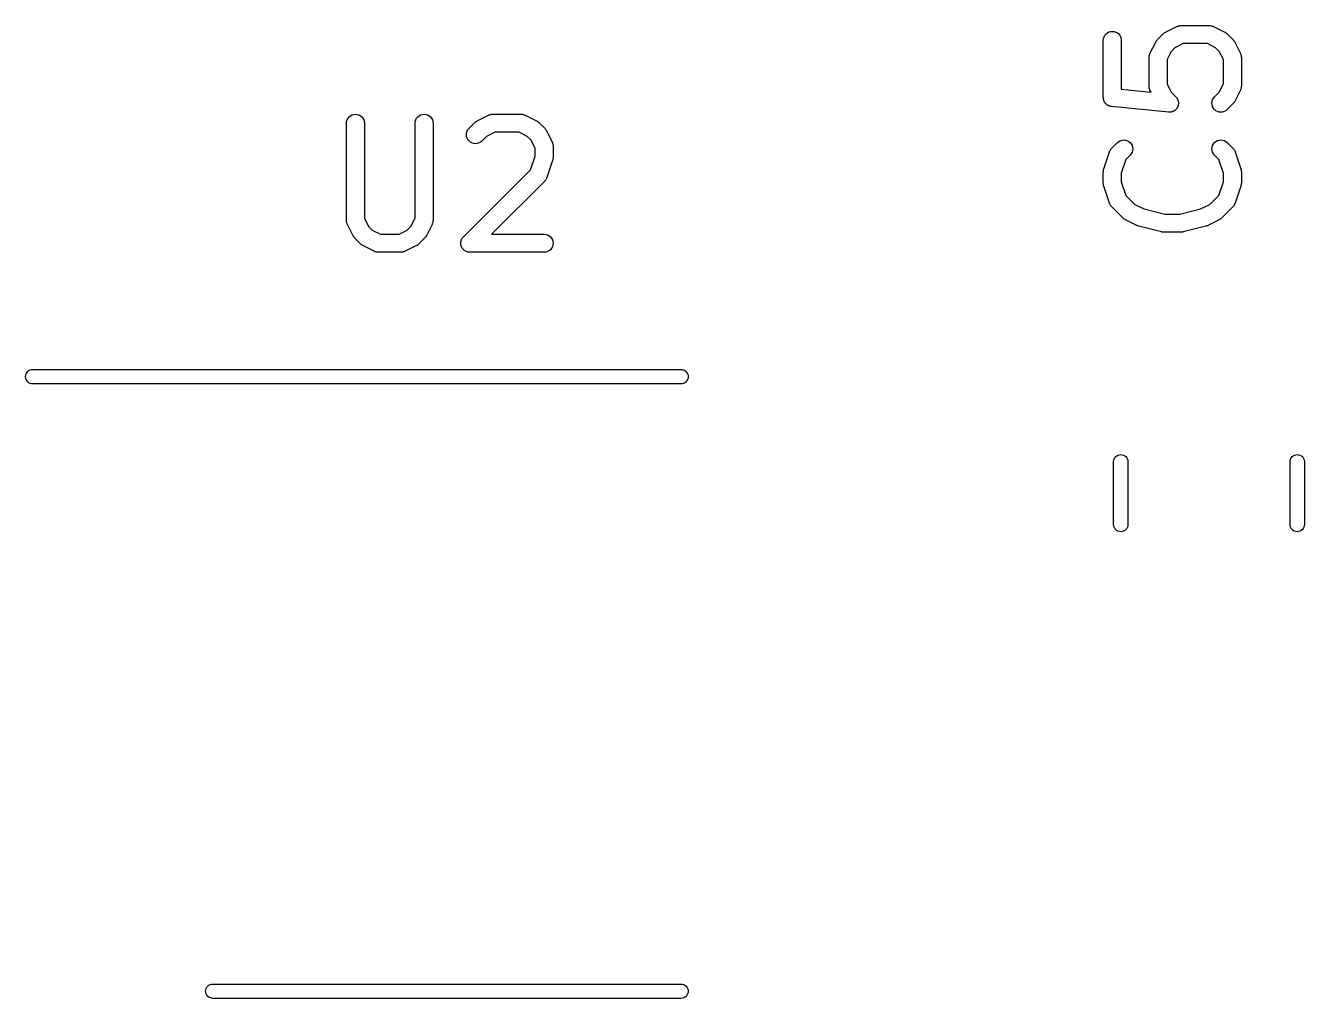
# Model space of a CAD drawing. Extents: x 59.2 to 126.8, y -130.7 to -65.9.
# Drawn here: x 79.3 to 89.96, y -110.5 to -102.39 of the extents above; entities that cross this region are included whole.
import ezdxf

# ---------------------------------------------------------------- set-up
doc = ezdxf.new("R2010")
doc.units = 0
doc.layers.add('BLACK', color=7, linetype='CONTINUOUS')

msp = doc.modelspace()

# ---------------------------------------------------------------- linework, layer by layer
at = {"layer": 'BLACK', "linetype": 'CONTINUOUS'}
for p, q in [((88.9109, -102.398), (88.9131, -102.397)), ((88.9131, -102.397), (88.9152, -102.397)), ((88.9152, -102.397), (88.9203, -102.396)), ((88.9203, -102.396), (88.9254, -102.395)), ((88.9254, -102.395), (88.9276, -102.395)), ((88.9276, -102.395), (88.9298, -102.395)), ((88.9298, -102.395), (89.1679, -102.395)), ((89.1679, -102.395), (89.169, -102.395)), ((89.169, -102.395), (89.1711, -102.396)), ((89.1711, -102.396), (89.1734, -102.395)), ((89.1734, -102.395), (89.1784, -102.396)), ((89.1784, -102.396), (89.1835, -102.397)), ((89.1835, -102.397), (89.1856, -102.398)), ((88.2834, -102.517), (88.285, -102.502)), ((88.285, -102.502), (88.2894, -102.488)), ((88.2894, -102.488), (88.2965, -102.476)), ((88.2965, -102.476), (88.3059, -102.464)), ((88.3059, -102.464), (88.3173, -102.455)), ((88.3173, -102.455), (88.3303, -102.448)), ((88.3303, -102.448), (88.3443, -102.444)), ((88.3443, -102.444), (88.3589, -102.443)), ((88.3589, -102.443), (88.3735, -102.444)), ((88.3735, -102.444), (88.3874, -102.449)), ((88.3874, -102.449), (88.4003, -102.456)), ((88.4003, -102.456), (88.4116, -102.465)), ((88.4116, -102.465), (88.4208, -102.476)), ((88.4208, -102.476), (88.4277, -102.489)), ((88.4277, -102.489), (88.432, -102.503)), ((88.432, -102.503), (88.4334, -102.518)), ((88.7339, -102.512), (88.7815, -102.465)), ((88.7815, -102.465), (88.7823, -102.464)), ((88.7823, -102.464), (88.7856, -102.462)), ((88.7856, -102.462), (88.7886, -102.459)), ((88.7886, -102.459), (88.7913, -102.457)), ((88.7913, -102.457), (88.7937, -102.455)), ((88.7937, -102.455), (88.7975, -102.453)), ((88.7975, -102.453), (88.801, -102.451)), ((88.801, -102.451), (88.8963, -102.403)), ((88.8963, -102.403), (88.8972, -102.403)), ((88.8972, -102.403), (88.8993, -102.402)), ((88.8993, -102.402), (88.9012, -102.401)), ((88.9012, -102.401), (88.9061, -102.399)), ((88.9061, -102.399), (88.9109, -102.398)), ((89.1856, -102.398), (89.1878, -102.398)), ((89.1878, -102.398), (89.1926, -102.4)), ((89.1926, -102.4), (89.1974, -102.401)), ((89.1974, -102.401), (89.1994, -102.402)), ((89.1994, -102.402), (89.2014, -102.403)), ((89.2014, -102.403), (89.2967, -102.451)), ((89.2967, -102.451), (89.2976, -102.451)), ((89.2976, -102.451), (89.3012, -102.454)), ((89.3012, -102.454), (89.3049, -102.456)), ((89.3049, -102.456), (89.3073, -102.458)), ((89.3073, -102.458), (89.3099, -102.459)), ((89.3099, -102.459), (89.3129, -102.462)), ((89.3129, -102.462), (89.3162, -102.465)), ((89.3162, -102.465), (89.3638, -102.512)), ((88.2834, -102.518), (88.2834, -102.517)), ((88.2834, -102.994), (88.2834, -102.518)), ((88.4334, -102.518), (88.4334, -102.926)), ((88.6723, -102.627), (88.7199, -102.532)), ((88.7199, -102.532), (88.7203, -102.531)), ((88.7203, -102.531), (88.7226, -102.528)), ((88.7226, -102.528), (88.7246, -102.524)), ((88.7246, -102.524), (88.7266, -102.521)), ((88.7266, -102.521), (88.7283, -102.519)), ((88.7283, -102.519), (88.7312, -102.516)), ((88.7312, -102.516), (88.7339, -102.512)), ((88.8486, -102.61), (88.8143, -102.678)), ((88.879, -102.58), (88.8486, -102.61)), ((88.9475, -102.545), (88.879, -102.58)), ((89.1502, -102.545), (88.9475, -102.545)), ((89.2187, -102.58), (89.1502, -102.545)), ((89.2491, -102.61), (89.2187, -102.58)), ((89.2834, -102.678), (89.2491, -102.61)), ((89.3638, -102.512), (89.3645, -102.513)), ((89.3645, -102.513), (89.3672, -102.517)), ((89.3672, -102.517), (89.3701, -102.52)), ((89.3701, -102.52), (89.3717, -102.522)), ((89.3717, -102.522), (89.3737, -102.525)), ((89.3737, -102.525), (89.3756, -102.528)), ((89.3756, -102.528), (89.3778, -102.532)), ((89.3778, -102.532), (89.4255, -102.627)), ((88.6643, -102.66), (88.6646, -102.658)), ((88.6643, -102.661), (88.6643, -102.66)), ((88.6643, -102.899), (88.6643, -102.661)), ((88.6645, -102.655), (88.6654, -102.65)), ((88.6646, -102.658), (88.6645, -102.655)), ((88.6654, -102.65), (88.666, -102.645)), ((88.666, -102.645), (88.6666, -102.643)), ((88.6666, -102.643), (88.667, -102.641)), ((88.667, -102.641), (88.6688, -102.636)), ((88.6688, -102.636), (88.6704, -102.631)), ((88.6704, -102.631), (88.6715, -102.629)), ((88.6715, -102.629), (88.6723, -102.627)), ((88.8143, -102.678), (88.8143, -102.881)), ((89.2834, -102.881), (89.2834, -102.678)), ((89.4255, -102.627), (89.4259, -102.628)), ((89.4259, -102.628), (89.4267, -102.63)), ((89.4267, -102.63), (89.4277, -102.632)), ((89.4277, -102.632), (89.4292, -102.637)), ((89.4292, -102.637), (89.431, -102.642)), ((89.431, -102.642), (89.4313, -102.644)), ((89.4313, -102.644), (89.432, -102.646)), ((89.432, -102.646), (89.4325, -102.651)), ((89.4325, -102.651), (89.4333, -102.656)), ((89.4333, -102.656), (89.4332, -102.659)), ((89.4332, -102.659), (89.4334, -102.661)), ((89.4334, -102.661), (89.4334, -102.899)), ((88.4334, -102.926), (88.6816, -102.951)), ((88.6645, -102.901), (88.6643, -102.899)), ((88.6645, -102.903), (88.6645, -102.901)), ((88.6653, -102.908), (88.6645, -102.903)), ((88.6658, -102.913), (88.6653, -102.908)), ((88.6664, -102.916), (88.6658, -102.913)), ((88.6667, -102.918), (88.6664, -102.916)), ((88.6685, -102.923), (88.6667, -102.918)), ((88.67, -102.927), (88.6685, -102.923)), ((88.671, -102.929), (88.67, -102.927)), ((88.6718, -102.931), (88.671, -102.929)), ((88.8143, -102.881), (88.8486, -102.95)), ((89.2491, -102.95), (89.2834, -102.881)), ((89.4263, -102.93), (89.4255, -102.932)), ((89.4273, -102.928), (89.4263, -102.93)), ((89.4289, -102.924), (89.4273, -102.928)), ((89.4307, -102.919), (89.4289, -102.924)), ((89.4311, -102.917), (89.4307, -102.919)), ((89.4317, -102.914), (89.4311, -102.917)), ((89.4323, -102.909), (89.4317, -102.914)), ((89.4332, -102.904), (89.4323, -102.909)), ((89.4334, -102.9), (89.4331, -102.902)), ((89.4331, -102.902), (89.4332, -102.904)), ((89.4334, -102.899), (89.4334, -102.9)), ((88.2837, -102.997), (88.2834, -102.994)), ((88.2837, -103.001), (88.2837, -102.997)), ((88.2844, -103.005), (88.2837, -103.001)), ((88.2848, -103.009), (88.2844, -103.005)), ((88.2858, -103.012), (88.2848, -103.009)), ((88.2864, -103.015), (88.2858, -103.012)), ((88.2879, -103.019), (88.2864, -103.015)), ((88.289, -103.023), (88.2879, -103.019)), ((88.2906, -103.026), (88.289, -103.023)), ((88.2918, -103.029), (88.2906, -103.026)), ((88.294, -103.032), (88.2918, -103.029)), ((88.2959, -103.036), (88.294, -103.032)), ((88.298, -103.038), (88.2959, -103.036)), ((88.6723, -102.932), (88.6718, -102.931)), ((88.6816, -102.951), (88.6723, -102.932)), ((88.8486, -102.95), (88.8876, -102.989)), ((88.8876, -102.989), (88.8883, -102.989)), ((88.8883, -102.989), (88.8906, -102.992)), ((88.8906, -102.992), (88.8931, -102.995)), ((88.8931, -102.995), (88.8951, -102.998)), ((88.8951, -102.998), (88.8975, -103.001)), ((88.8975, -103.001), (88.8991, -103.004)), ((88.8991, -103.004), (88.9011, -103.007)), ((88.9011, -103.007), (88.9025, -103.011)), ((88.9025, -103.011), (88.9042, -103.014)), ((88.9042, -103.014), (88.9052, -103.017)), ((88.9052, -103.017), (88.9066, -103.021)), ((88.9066, -103.021), (88.9072, -103.024)), ((88.9072, -103.024), (88.9083, -103.028)), ((88.9083, -103.028), (88.9086, -103.032)), ((88.9086, -103.032), (88.9093, -103.035)), ((88.9093, -103.035), (88.9092, -103.039)), ((89.1881, -103.041), (89.1896, -103.027)), ((89.1896, -103.027), (89.1939, -103.013)), ((89.1939, -103.013), (89.2008, -103)), ((89.2008, -103), (89.2101, -102.989)), ((89.2101, -102.989), (89.2491, -102.95)), ((89.3731, -103.036), (89.3711, -103.038)), ((89.3751, -103.032), (89.3731, -103.036)), ((89.3774, -103.029), (89.3751, -103.032)), ((89.3778, -103.028), (89.3774, -103.029)), ((89.4255, -102.932), (89.3778, -103.028)), ((82.011, -103.146), (82.024, -103.139)), ((82.024, -103.139), (82.038, -103.135)), ((82.038, -103.135), (82.0526, -103.133)), ((82.0526, -103.133), (82.0672, -103.135)), ((82.0672, -103.135), (82.0812, -103.139)), ((82.0812, -103.139), (82.094, -103.146)), ((82.5825, -103.146), (82.5954, -103.139)), ((82.5954, -103.139), (82.6095, -103.135)), ((82.6095, -103.135), (82.624, -103.133)), ((82.624, -103.133), (82.6386, -103.135)), ((82.6386, -103.135), (82.6526, -103.139)), ((82.6526, -103.139), (82.6655, -103.146)), ((83.0662, -103.189), (83.1614, -103.141)), ((83.1614, -103.141), (83.1623, -103.141)), ((83.1623, -103.141), (83.1644, -103.14)), ((83.1644, -103.14), (83.1664, -103.139)), ((83.1664, -103.139), (83.1713, -103.138)), ((83.1713, -103.138), (83.1761, -103.136)), ((83.1761, -103.136), (83.1783, -103.135)), ((83.1783, -103.135), (83.1804, -103.135)), ((83.1804, -103.135), (83.1855, -103.134)), ((83.1855, -103.134), (83.1906, -103.134)), ((83.1906, -103.134), (83.1928, -103.134)), ((83.1928, -103.134), (83.195, -103.133)), ((83.195, -103.133), (83.433, -103.133)), ((83.433, -103.133), (83.4341, -103.133)), ((83.4341, -103.133), (83.4363, -103.134)), ((83.4363, -103.134), (83.4385, -103.134)), ((83.4385, -103.134), (83.4436, -103.134)), ((83.4436, -103.134), (83.4486, -103.135)), ((83.4486, -103.135), (83.4507, -103.136)), ((83.4507, -103.136), (83.4529, -103.136)), ((83.4529, -103.136), (83.4577, -103.138)), ((83.4577, -103.138), (83.4626, -103.139)), ((83.4626, -103.139), (83.4645, -103.141)), ((83.4645, -103.141), (83.4666, -103.141)), ((83.4666, -103.141), (83.5618, -103.189)), ((88.2998, -103.041), (88.298, -103.038)), ((88.3026, -103.044), (88.2998, -103.041)), ((88.3052, -103.047), (88.3026, -103.044)), ((88.3077, -103.049), (88.3052, -103.047)), ((88.3101, -103.051), (88.3077, -103.049)), ((88.3134, -103.054), (88.3101, -103.051)), ((88.3164, -103.056), (88.3134, -103.054)), ((88.3194, -103.058), (88.3164, -103.056)), ((88.3221, -103.06), (88.3194, -103.058)), ((88.3258, -103.061), (88.3221, -103.06)), ((88.3293, -103.063), (88.3258, -103.061)), ((88.3325, -103.064), (88.3293, -103.063)), ((88.3356, -103.066), (88.3325, -103.064)), ((88.3395, -103.066), (88.3356, -103.066)), ((88.3433, -103.068), (88.3395, -103.066)), ((88.3466, -103.068), (88.3433, -103.068)), ((88.3499, -103.069), (88.3466, -103.068)), ((88.3509, -103.069), (88.3499, -103.069)), ((88.8271, -103.116), (88.3509, -103.069)), ((88.8307, -103.116), (88.8271, -103.116)), ((88.8343, -103.117), (88.8307, -103.116)), ((88.838, -103.116), (88.8343, -103.117)), ((88.8417, -103.116), (88.838, -103.116)), ((88.8453, -103.116), (88.8417, -103.116)), ((88.8489, -103.115), (88.8453, -103.116)), ((88.8525, -103.114), (88.8489, -103.115)), ((88.8561, -103.114), (88.8525, -103.114)), ((88.8595, -103.112), (88.8561, -103.114)), ((88.8629, -103.111), (88.8595, -103.112)), ((88.8662, -103.109), (88.8629, -103.111)), ((88.8697, -103.108), (88.8662, -103.109)), ((88.8727, -103.106), (88.8697, -103.108)), ((88.8759, -103.104), (88.8727, -103.106)), ((88.8788, -103.102), (88.8759, -103.104)), ((88.8819, -103.1), (88.8788, -103.102)), ((88.8844, -103.097), (88.8819, -103.1)), ((88.8872, -103.095), (88.8844, -103.097)), ((88.8896, -103.092), (88.8872, -103.095)), ((88.8923, -103.09), (88.8896, -103.092)), ((88.8943, -103.087), (88.8923, -103.09)), ((88.8966, -103.084), (88.8943, -103.087)), ((88.8984, -103.081), (88.8966, -103.084)), ((88.9005, -103.078), (88.8984, -103.081)), ((88.9019, -103.074), (88.9005, -103.078)), ((88.9036, -103.071), (88.9019, -103.074)), ((88.9047, -103.067), (88.9036, -103.071)), ((88.9062, -103.064), (88.9047, -103.067)), ((88.9069, -103.06), (88.9062, -103.064)), ((88.908, -103.057), (88.9069, -103.06)), ((88.9084, -103.053), (88.908, -103.057)), ((88.9091, -103.05), (88.9084, -103.053)), ((88.9092, -103.046), (88.9091, -103.05)), ((88.9092, -103.039), (88.9096, -103.042)), ((88.9096, -103.042), (88.9092, -103.046)), ((89.1895, -103.056), (89.1881, -103.041)), ((89.1937, -103.07), (89.1895, -103.056)), ((89.2005, -103.083), (89.1937, -103.07)), ((89.2097, -103.094), (89.2005, -103.083)), ((89.221, -103.104), (89.2097, -103.094)), ((89.2338, -103.111), (89.221, -103.104)), ((89.2478, -103.115), (89.2338, -103.111)), ((89.2624, -103.117), (89.2478, -103.115)), ((89.2769, -103.115), (89.2624, -103.117)), ((89.291, -103.111), (89.2769, -103.115)), ((89.304, -103.105), (89.291, -103.111)), ((89.3154, -103.095), (89.304, -103.105)), ((89.3162, -103.095), (89.3154, -103.095)), ((89.3638, -103.047), (89.3162, -103.095)), ((89.3665, -103.044), (89.3638, -103.047)), ((89.3694, -103.041), (89.3665, -103.044)), ((89.3711, -103.038), (89.3694, -103.041)), ((81.9771, -103.207), (81.9787, -103.193)), ((81.9771, -103.208), (81.9771, -103.207)), ((81.9771, -104.018), (81.9771, -103.208)), ((81.9787, -103.193), (81.9832, -103.179)), ((81.9832, -103.179), (81.9902, -103.166)), ((81.9902, -103.166), (81.9996, -103.155)), ((81.9996, -103.155), (82.011, -103.146)), ((82.094, -103.146), (82.1053, -103.156)), ((82.1053, -103.156), (82.1146, -103.167)), ((82.1146, -103.167), (82.1214, -103.18)), ((82.1214, -103.18), (82.1257, -103.194)), ((82.1257, -103.194), (82.1271, -103.208)), ((82.1271, -103.208), (82.1271, -104)), ((82.5485, -103.207), (82.5502, -103.193)), ((82.5485, -103.208), (82.5485, -103.207)), ((82.5485, -104), (82.5485, -103.208)), ((82.5502, -103.193), (82.5546, -103.179)), ((82.5546, -103.179), (82.5616, -103.166)), ((82.5616, -103.166), (82.571, -103.155)), ((82.571, -103.155), (82.5825, -103.146)), ((82.6655, -103.146), (82.6767, -103.156)), ((82.6767, -103.156), (82.686, -103.167)), ((82.686, -103.167), (82.6929, -103.18)), ((82.6929, -103.18), (82.6971, -103.194)), ((82.6971, -103.194), (82.6985, -103.208)), ((82.6985, -103.208), (82.6985, -104.018)), ((82.9991, -103.251), (83.0467, -103.203)), ((83.0467, -103.203), (83.0474, -103.202)), ((83.0474, -103.202), (83.0507, -103.2)), ((83.0507, -103.2), (83.0538, -103.197)), ((83.0538, -103.197), (83.0564, -103.195)), ((83.0564, -103.195), (83.0589, -103.193)), ((83.0589, -103.193), (83.0626, -103.191)), ((83.0626, -103.191), (83.0662, -103.189)), ((83.5618, -103.189), (83.5628, -103.189)), ((83.5628, -103.189), (83.5663, -103.192)), ((83.5663, -103.192), (83.57, -103.194)), ((83.57, -103.194), (83.5724, -103.196)), ((83.5724, -103.196), (83.575, -103.197)), ((83.575, -103.197), (83.5781, -103.2)), ((83.5781, -103.2), (83.5813, -103.203)), ((83.5813, -103.203), (83.6289, -103.251)), ((82.9771, -103.303), (82.9786, -103.289)), ((82.9785, -103.318), (82.9771, -103.303)), ((82.9827, -103.332), (82.9785, -103.318)), ((82.9786, -103.289), (82.9829, -103.275)), ((82.9895, -103.345), (82.9827, -103.332)), ((82.9829, -103.275), (82.9898, -103.262)), ((82.9987, -103.356), (82.9895, -103.345)), ((82.9898, -103.262), (82.9991, -103.251)), ((83.0099, -103.366), (82.9987, -103.356)), ((83.1441, -103.318), (83.1051, -103.357)), ((83.2127, -103.283), (83.1441, -103.318)), ((83.4153, -103.283), (83.2127, -103.283)), ((83.4839, -103.318), (83.4153, -103.283)), ((83.5143, -103.348), (83.4839, -103.318)), ((83.5485, -103.417), (83.5143, -103.348)), ((83.6289, -103.251), (83.6297, -103.251)), ((83.6297, -103.251), (83.6323, -103.255)), ((83.6323, -103.255), (83.6352, -103.258)), ((83.6352, -103.258), (83.6369, -103.26)), ((83.6369, -103.26), (83.6388, -103.263)), ((83.6388, -103.263), (83.6407, -103.267)), ((83.6407, -103.267), (83.643, -103.27)), ((83.643, -103.27), (83.6906, -103.365)), ((88.4128, -103.36), (88.4258, -103.353)), ((88.4258, -103.353), (88.4398, -103.349)), ((88.4398, -103.349), (88.4544, -103.348)), ((88.4544, -103.348), (88.469, -103.349)), ((88.469, -103.349), (88.4829, -103.354)), ((88.4829, -103.354), (88.4958, -103.361)), ((89.2219, -103.36), (89.2348, -103.353)), ((89.2348, -103.353), (89.2488, -103.349)), ((89.2488, -103.349), (89.2634, -103.348)), ((89.2634, -103.348), (89.278, -103.349)), ((89.278, -103.349), (89.292, -103.353)), ((89.292, -103.353), (89.3049, -103.36)), ((83.0228, -103.373), (83.0099, -103.366)), ((83.0368, -103.377), (83.0228, -103.373)), ((83.0513, -103.379), (83.0368, -103.377)), ((83.0659, -103.377), (83.0513, -103.379)), ((83.0799, -103.373), (83.0659, -103.377)), ((83.0929, -103.367), (83.0799, -103.373)), ((83.1044, -103.357), (83.0929, -103.367)), ((83.1051, -103.357), (83.1044, -103.357)), ((83.5485, -103.482), (83.5485, -103.417)), ((83.6906, -103.365), (83.6911, -103.366)), ((83.6911, -103.366), (83.6918, -103.368)), ((83.6918, -103.368), (83.6929, -103.37)), ((83.6929, -103.37), (83.6943, -103.375)), ((83.6943, -103.375), (83.6961, -103.38)), ((83.6961, -103.38), (83.6965, -103.382)), ((83.6965, -103.382), (83.6971, -103.384)), ((83.6971, -103.384), (83.6976, -103.389)), ((83.6976, -103.389), (83.6984, -103.394)), ((83.6984, -103.394), (83.6983, -103.397)), ((83.6983, -103.397), (83.6985, -103.399)), ((83.6985, -103.399), (83.6985, -103.494)), ((88.2872, -103.589), (88.3348, -103.447)), ((88.3348, -103.447), (88.3352, -103.446)), ((88.3352, -103.446), (88.3361, -103.444)), ((88.3361, -103.444), (88.3368, -103.441)), ((88.3368, -103.441), (88.3392, -103.437)), ((88.3392, -103.437), (88.3413, -103.432)), ((88.3413, -103.432), (88.3426, -103.431)), ((88.3426, -103.431), (88.3437, -103.429)), ((88.3437, -103.429), (88.3469, -103.425)), ((88.3469, -103.425), (88.3499, -103.42)), ((88.3499, -103.42), (88.3516, -103.419)), ((88.3516, -103.419), (88.353, -103.417)), ((88.353, -103.417), (88.4006, -103.37)), ((88.4006, -103.37), (88.4013, -103.369)), ((88.4013, -103.369), (88.4128, -103.36)), ((88.4958, -103.361), (88.507, -103.37)), ((88.507, -103.37), (88.5162, -103.381)), ((88.5229, -103.451), (88.5159, -103.464)), ((88.5162, -103.381), (88.5231, -103.394)), ((88.5271, -103.437), (88.5229, -103.451)), ((88.5231, -103.394), (88.5272, -103.408)), ((88.5286, -103.423), (88.5271, -103.437)), ((88.5272, -103.408), (88.5286, -103.423)), ((89.1881, -103.422), (89.1897, -103.407)), ((89.1894, -103.436), (89.1881, -103.422)), ((89.1935, -103.451), (89.1894, -103.436)), ((89.1897, -103.407), (89.1941, -103.393)), ((89.2002, -103.464), (89.1935, -103.451)), ((89.1941, -103.393), (89.2011, -103.381)), ((89.2011, -103.381), (89.2105, -103.369)), ((89.2105, -103.369), (89.2219, -103.36)), ((89.3049, -103.36), (89.3162, -103.37)), ((89.3162, -103.37), (89.3638, -103.417)), ((89.3638, -103.417), (89.3645, -103.418)), ((89.3645, -103.418), (89.3659, -103.42)), ((89.3659, -103.42), (89.3675, -103.421)), ((89.3675, -103.421), (89.3705, -103.425)), ((89.3705, -103.425), (89.3737, -103.429)), ((89.3737, -103.429), (89.3747, -103.431)), ((89.3747, -103.431), (89.376, -103.433)), ((89.376, -103.433), (89.378, -103.438)), ((89.378, -103.438), (89.3804, -103.442)), ((89.3804, -103.442), (89.381, -103.445)), ((89.381, -103.445), (89.3819, -103.447)), ((89.3819, -103.447), (89.4295, -103.589)), ((83.5104, -103.596), (83.5485, -103.482)), ((83.6947, -103.518), (83.6471, -103.661)), ((83.6956, -103.514), (83.6947, -103.518)), ((83.6969, -103.51), (83.6956, -103.514)), ((83.6972, -103.507), (83.6969, -103.51)), ((83.6979, -103.504), (83.6972, -103.507)), ((83.698, -103.499), (83.6979, -103.504)), ((83.6985, -103.495), (83.698, -103.499)), ((83.6985, -103.494), (83.6985, -103.495)), ((88.4716, -103.511), (88.4334, -103.625)), ((88.5067, -103.476), (88.4716, -103.511)), ((88.5159, -103.464), (88.5067, -103.476)), ((89.2094, -103.475), (89.2002, -103.464)), ((89.2101, -103.476), (89.2094, -103.475)), ((89.2452, -103.511), (89.2101, -103.476)), ((89.2834, -103.625), (89.2452, -103.511)), ((82.9514, -104.155), (83.5104, -103.596)), ((83.6406, -103.675), (83.6393, -103.677)), ((83.6427, -103.67), (83.6406, -103.675)), ((83.6451, -103.666), (83.6427, -103.67)), ((83.6458, -103.664), (83.6451, -103.666)), ((83.6467, -103.662), (83.6458, -103.664)), ((83.6471, -103.661), (83.6467, -103.662)), ((88.2834, -103.612), (88.2839, -103.608)), ((88.2834, -103.613), (88.2834, -103.612)), ((88.2834, -103.708), (88.2834, -103.613)), ((88.2839, -103.608), (88.284, -103.604)), ((88.284, -103.604), (88.2847, -103.601)), ((88.2847, -103.601), (88.285, -103.598)), ((88.285, -103.598), (88.2863, -103.594)), ((88.2863, -103.594), (88.2872, -103.589)), ((88.4334, -103.625), (88.4334, -103.696)), ((89.2834, -103.696), (89.2834, -103.625)), ((89.4295, -103.589), (89.4299, -103.59)), ((89.4299, -103.59), (89.4307, -103.595)), ((89.4307, -103.595), (89.432, -103.599)), ((89.432, -103.599), (89.4323, -103.602)), ((89.4323, -103.602), (89.4329, -103.605)), ((89.4329, -103.605), (89.433, -103.609)), ((89.433, -103.609), (89.4334, -103.613)), ((89.4334, -103.613), (89.4334, -103.708)), ((83.6289, -103.69), (83.1855, -104.133)), ((83.6303, -103.688), (83.6289, -103.69)), ((83.632, -103.687), (83.6303, -103.688)), ((83.635, -103.683), (83.632, -103.687)), ((83.6382, -103.679), (83.635, -103.683)), ((83.6393, -103.677), (83.6382, -103.679)), ((88.2838, -103.713), (88.2834, -103.708)), ((88.2839, -103.717), (88.2838, -103.713)), ((88.2845, -103.72), (88.2839, -103.717)), ((88.2848, -103.723), (88.2845, -103.72)), ((88.286, -103.727), (88.2848, -103.723)), ((88.2869, -103.731), (88.286, -103.727)), ((88.2872, -103.732), (88.2869, -103.731)), ((88.3348, -103.875), (88.2872, -103.732)), ((88.4334, -103.696), (88.4716, -103.811)), ((89.2452, -103.811), (89.2834, -103.696)), ((89.4295, -103.732), (89.3819, -103.875)), ((89.4305, -103.728), (89.4295, -103.732)), ((89.4317, -103.724), (89.4305, -103.728)), ((89.4321, -103.721), (89.4317, -103.724)), ((89.4328, -103.718), (89.4321, -103.721)), ((89.4329, -103.714), (89.4328, -103.718)), ((89.4334, -103.709), (89.4329, -103.714)), ((89.4334, -103.708), (89.4334, -103.709)), ((88.3357, -103.877), (88.3348, -103.875)), ((88.3364, -103.879), (88.3357, -103.877)), ((88.3387, -103.884), (88.3364, -103.879)), ((88.3408, -103.888), (88.3387, -103.884)), ((88.3421, -103.89), (88.3408, -103.888)), ((88.4716, -103.811), (88.5457, -103.885)), ((88.5457, -103.885), (88.6227, -103.923)), ((89.0941, -103.923), (89.1711, -103.885)), ((89.1711, -103.885), (89.2452, -103.811)), ((89.3754, -103.889), (89.3741, -103.891)), ((89.3776, -103.885), (89.3754, -103.889)), ((89.38, -103.88), (89.3776, -103.885)), ((89.3806, -103.878), (89.38, -103.88)), ((89.3816, -103.876), (89.3806, -103.878)), ((89.3819, -103.875), (89.3816, -103.876)), ((88.3431, -103.892), (88.3421, -103.89)), ((88.3463, -103.896), (88.3431, -103.892)), ((88.3493, -103.9), (88.3463, -103.896)), ((88.3509, -103.902), (88.3493, -103.9)), ((88.3522, -103.904), (88.3509, -103.902)), ((88.353, -103.904), (88.3522, -103.904)), ((88.4482, -104), (88.353, -103.904)), ((88.6227, -103.923), (88.7962, -103.967)), ((88.7962, -103.967), (88.9206, -103.967)), ((88.9206, -103.967), (89.0941, -103.923)), ((89.3638, -103.904), (89.2686, -104)), ((89.3652, -103.903), (89.3638, -103.904)), ((89.3668, -103.901), (89.3652, -103.903)), ((89.3698, -103.897), (89.3668, -103.901)), ((89.3731, -103.893), (89.3698, -103.897)), ((89.3741, -103.891), (89.3731, -103.893)), ((81.9773, -104.02), (81.9771, -104.018)), ((81.9772, -104.022), (81.9773, -104.02)), ((81.978, -104.027), (81.9772, -104.022)), ((81.9785, -104.032), (81.978, -104.027)), ((81.9792, -104.035), (81.9785, -104.032)), ((81.9795, -104.037), (81.9792, -104.035)), ((81.9813, -104.042), (81.9795, -104.037)), ((81.9828, -104.046), (81.9813, -104.042)), ((81.9838, -104.048), (81.9828, -104.046)), ((81.9846, -104.051), (81.9838, -104.048)), ((81.985, -104.051), (81.9846, -104.051)), ((82.0326, -104.147), (81.985, -104.051)), ((82.1271, -104), (82.1614, -104.069)), ((82.1614, -104.069), (82.1918, -104.099)), ((82.1918, -104.099), (82.2603, -104.133)), ((82.4153, -104.133), (82.4839, -104.099)), ((82.4839, -104.099), (82.5143, -104.069)), ((82.5143, -104.069), (82.5485, -104)), ((82.6906, -104.051), (82.643, -104.147)), ((82.6914, -104.049), (82.6906, -104.051)), ((82.6925, -104.047), (82.6914, -104.049)), ((82.694, -104.043), (82.6925, -104.047)), ((82.6958, -104.038), (82.694, -104.043)), ((82.6962, -104.036), (82.6958, -104.038)), ((82.6969, -104.033), (82.6962, -104.036)), ((82.6975, -104.028), (82.6969, -104.033)), ((82.6983, -104.023), (82.6975, -104.028)), ((82.6985, -104.019), (82.6983, -104.021)), ((82.6983, -104.021), (82.6983, -104.023)), ((82.6985, -104.018), (82.6985, -104.019)), ((88.4515, -104.002), (88.4482, -104)), ((88.4545, -104.005), (88.4515, -104.002)), ((88.4571, -104.007), (88.4545, -104.005)), ((88.4595, -104.009), (88.4571, -104.007)), ((88.4632, -104.011), (88.4595, -104.009)), ((88.4668, -104.013), (88.4632, -104.011)), ((88.4677, -104.014), (88.4668, -104.013)), ((88.5629, -104.061), (88.4677, -104.014)), ((88.5633, -104.061), (88.5629, -104.061)), ((88.5636, -104.061), (88.5633, -104.061)), ((88.5701, -104.064), (88.5636, -104.061)), ((88.5766, -104.066), (88.5701, -104.064)), ((88.5769, -104.066), (88.5766, -104.066)), ((88.5773, -104.067), (88.5769, -104.066)), ((88.5783, -104.067), (88.5773, -104.067)), ((88.7688, -104.114), (88.5783, -104.067)), ((89.1385, -104.067), (88.948, -104.114)), ((89.1388, -104.067), (89.1385, -104.067)), ((89.1391, -104.067), (89.1388, -104.067)), ((89.1456, -104.064), (89.1391, -104.067)), ((89.1523, -104.062), (89.1456, -104.064)), ((89.1526, -104.062), (89.1523, -104.062)), ((89.1529, -104.062), (89.1526, -104.062)), ((89.1538, -104.061), (89.1529, -104.062)), ((89.2491, -104.014), (89.1538, -104.061)), ((89.2526, -104.011), (89.2491, -104.014)), ((89.2564, -104.009), (89.2526, -104.011)), ((89.2588, -104.007), (89.2564, -104.009)), ((89.2615, -104.006), (89.2588, -104.007)), ((89.2645, -104.003), (89.2615, -104.006)), ((89.2678, -104), (89.2645, -104.003)), ((89.2686, -104), (89.2678, -104)), ((82.0349, -104.15), (82.0326, -104.147)), ((82.0368, -104.154), (82.0349, -104.15)), ((82.0388, -104.156), (82.0368, -104.154)), ((82.0404, -104.159), (82.0388, -104.156)), ((82.0433, -104.162), (82.0404, -104.159)), ((82.0459, -104.165), (82.0433, -104.162)), ((82.0467, -104.166), (82.0459, -104.165)), ((82.0943, -104.214), (82.0467, -104.166)), ((82.2603, -104.133), (82.4153, -104.133)), ((82.6289, -104.166), (82.5813, -104.214)), ((82.6316, -104.163), (82.6289, -104.166)), ((82.6345, -104.16), (82.6316, -104.163)), ((82.6362, -104.157), (82.6345, -104.16)), ((82.6382, -104.155), (82.6362, -104.157)), ((82.6402, -104.151), (82.6382, -104.155)), ((82.6425, -104.148), (82.6402, -104.151)), ((82.643, -104.147), (82.6425, -104.148)), ((82.9295, -104.208), (82.9302, -104.201)), ((82.9302, -104.215), (82.9295, -104.208)), ((82.9295, -104.208), (82.9295, -104.208)), ((82.9295, -104.208), (82.9295, -104.208)), ((82.9302, -104.201), (82.931, -104.194)), ((82.931, -104.193), (82.9332, -104.186)), ((82.931, -104.194), (82.931, -104.193)), ((82.931, -104.193), (82.931, -104.193)), ((82.9332, -104.186), (82.9352, -104.18)), ((82.9352, -104.18), (82.9353, -104.179)), ((82.9353, -104.179), (82.9388, -104.173)), ((82.9353, -104.179), (82.9353, -104.179)), ((82.9388, -104.173), (82.9422, -104.167)), ((82.9422, -104.167), (82.9423, -104.166)), ((82.9422, -104.167), (82.9422, -104.167)), ((82.9423, -104.166), (82.9469, -104.161)), ((82.9469, -104.161), (82.9514, -104.155)), ((83.1855, -104.133), (83.6235, -104.133)), ((83.6235, -104.133), (83.6246, -104.133)), ((83.6246, -104.133), (83.6391, -104.135)), ((83.6391, -104.135), (83.6531, -104.139)), ((83.6531, -104.139), (83.6659, -104.146)), ((83.6659, -104.146), (83.6771, -104.156)), ((83.6771, -104.156), (83.6863, -104.167)), ((83.6863, -104.167), (83.6931, -104.18)), ((83.6931, -104.18), (83.6972, -104.194)), ((83.6972, -104.194), (83.6985, -104.209)), ((88.7701, -104.115), (88.7688, -104.114)), ((88.7714, -104.115), (88.7701, -104.115)), ((88.7773, -104.116), (88.7714, -104.115)), ((88.7832, -104.117), (88.7773, -104.116)), ((88.7846, -104.117), (88.7832, -104.117)), ((88.7859, -104.117), (88.7846, -104.117)), ((88.787, -104.117), (88.7859, -104.117)), ((88.9298, -104.117), (88.787, -104.117)), ((88.9311, -104.117), (88.9298, -104.117)), ((88.9325, -104.117), (88.9311, -104.117)), ((88.9384, -104.116), (88.9325, -104.117)), ((88.9444, -104.115), (88.9384, -104.116)), ((88.9457, -104.115), (88.9444, -104.115)), ((88.947, -104.115), (88.9457, -104.115)), ((88.948, -104.114), (88.947, -104.115)), ((82.0976, -104.216), (82.0943, -104.214)), ((82.1006, -104.219), (82.0976, -104.216)), ((82.1032, -104.221), (82.1006, -104.219)), ((82.1056, -104.223), (82.1032, -104.221)), ((82.1093, -104.225), (82.1056, -104.223)), ((82.1129, -104.227), (82.1093, -104.225)), ((82.1138, -104.228), (82.1129, -104.227)), ((82.209, -104.275), (82.1138, -104.228)), ((82.2111, -104.276), (82.209, -104.275)), ((82.213, -104.277), (82.2111, -104.276)), ((82.2179, -104.279), (82.213, -104.277)), ((82.2227, -104.281), (82.2179, -104.279)), ((82.2249, -104.281), (82.2227, -104.281)), ((82.227, -104.282), (82.2249, -104.281)), ((82.2321, -104.282), (82.227, -104.282)), ((82.2371, -104.283), (82.2321, -104.282)), ((82.2393, -104.283), (82.2371, -104.283)), ((82.2415, -104.283), (82.2393, -104.283)), ((82.2426, -104.283), (82.2415, -104.283)), ((82.433, -104.283), (82.2426, -104.283)), ((82.4352, -104.283), (82.433, -104.283)), ((82.4374, -104.283), (82.4352, -104.283)), ((82.4425, -104.282), (82.4374, -104.283)), ((82.4476, -104.282), (82.4425, -104.282)), ((82.4497, -104.281), (82.4476, -104.282)), ((82.4519, -104.281), (82.4497, -104.281)), ((82.4567, -104.279), (82.4519, -104.281)), ((82.4616, -104.278), (82.4567, -104.279)), ((82.4636, -104.277), (82.4616, -104.278)), ((82.4656, -104.276), (82.4636, -104.277)), ((82.4666, -104.275), (82.4656, -104.276)), ((82.5618, -104.228), (82.4666, -104.275)), ((82.5654, -104.226), (82.5618, -104.228)), ((82.5691, -104.224), (82.5654, -104.226)), ((82.5716, -104.222), (82.5691, -104.224)), ((82.5742, -104.22), (82.5716, -104.222)), ((82.5773, -104.217), (82.5742, -104.22)), ((82.5806, -104.215), (82.5773, -104.217)), ((82.5813, -104.214), (82.5806, -104.215)), ((82.9308, -104.222), (82.9302, -104.215)), ((82.9308, -104.223), (82.9308, -104.222)), ((82.9309, -104.223), (82.9308, -104.223)), ((82.9329, -104.23), (82.9309, -104.223)), ((82.9349, -104.236), (82.9329, -104.23)), ((82.935, -104.237), (82.9349, -104.236)), ((82.9385, -104.243), (82.935, -104.237)), ((82.935, -104.237), (82.935, -104.237)), ((82.9417, -104.249), (82.9385, -104.243)), ((82.9418, -104.25), (82.9417, -104.249)), ((82.9419, -104.25), (82.9418, -104.25)), ((82.9464, -104.255), (82.9419, -104.25)), ((82.9509, -104.261), (82.9464, -104.255)), ((82.951, -104.261), (82.9509, -104.261)), ((82.9511, -104.261), (82.951, -104.261)), ((82.9566, -104.266), (82.9511, -104.261)), ((82.9621, -104.27), (82.9566, -104.266)), ((82.9622, -104.27), (82.9621, -104.27)), ((82.9623, -104.27), (82.9622, -104.27)), ((82.9687, -104.274), (82.9623, -104.27)), ((82.9749, -104.277), (82.9687, -104.274)), ((82.9751, -104.277), (82.9749, -104.277)), ((82.9752, -104.277), (82.9751, -104.277)), ((82.9821, -104.28), (82.9752, -104.277)), ((82.9889, -104.282), (82.9821, -104.28)), ((82.989, -104.282), (82.9889, -104.282)), ((82.9891, -104.282), (82.989, -104.282)), ((82.9963, -104.283), (82.9891, -104.282)), ((83.0034, -104.283), (82.9963, -104.283)), ((83.0037, -104.283), (83.0034, -104.283)), ((83.0045, -104.283), (83.0037, -104.283)), ((83.0037, -104.283), (83.0037, -104.283)), ((83.0037, -104.283), (83.0037, -104.283)), ((83.6235, -104.283), (83.0045, -104.283)), ((83.6381, -104.282), (83.6235, -104.283)), ((83.6521, -104.278), (83.6381, -104.282)), ((83.665, -104.271), (83.6521, -104.278)), ((83.6764, -104.262), (83.665, -104.271)), ((83.6857, -104.25), (83.6764, -104.262)), ((83.6927, -104.237), (83.6857, -104.25)), ((83.697, -104.223), (83.6927, -104.237)), ((83.6985, -104.209), (83.697, -104.223)), ((79.3214, -105.277), (79.3305, -105.27)), ((79.3305, -105.27), (79.3409, -105.264)), ((79.3409, -105.264), (79.3522, -105.261)), ((79.3522, -105.261), (79.3611, -105.26)), ((79.3611, -105.26), (84.7669, -105.26)), ((84.7669, -105.26), (84.7758, -105.261)), ((84.7758, -105.261), (84.7871, -105.264)), ((84.7871, -105.264), (84.7975, -105.27)), ((84.7975, -105.27), (84.8066, -105.277)), ((79.3037, -105.32), (79.3049, -105.308)), ((79.3049, -105.332), (79.3037, -105.32)), ((79.3049, -105.308), (79.3083, -105.297)), ((79.3083, -105.343), (79.3049, -105.332)), ((79.3083, -105.297), (79.3139, -105.287)), ((79.3139, -105.353), (79.3083, -105.343)), ((79.3139, -105.287), (79.3214, -105.277)), ((79.3214, -105.363), (79.3139, -105.353)), ((79.3305, -105.37), (79.3214, -105.363)), ((79.3409, -105.376), (79.3305, -105.37)), ((79.3522, -105.379), (79.3409, -105.376)), ((79.3611, -105.38), (79.3522, -105.379)), ((84.7669, -105.38), (79.3611, -105.38)), ((84.7758, -105.379), (84.7669, -105.38)), ((84.7871, -105.376), (84.7758, -105.379)), ((84.7975, -105.37), (84.7871, -105.376)), ((84.8066, -105.363), (84.7975, -105.37)), ((84.8066, -105.277), (84.8141, -105.287)), ((84.8141, -105.353), (84.8066, -105.363)), ((84.8141, -105.287), (84.8197, -105.297)), ((84.8197, -105.343), (84.8141, -105.353)), ((84.8197, -105.297), (84.8231, -105.308)), ((84.8231, -105.332), (84.8197, -105.343)), ((84.8231, -105.308), (84.8243, -105.32)), ((84.8243, -105.32), (84.8231, -105.332)), ((88.369, -106.026), (88.3699, -106.017)), ((88.3699, -106.017), (88.3733, -106.006)), ((88.3733, -106.006), (88.3789, -105.995)), ((88.3789, -105.995), (88.3864, -105.986)), ((88.3864, -105.986), (88.3955, -105.979)), ((88.3955, -105.979), (88.4059, -105.973)), ((88.4059, -105.973), (88.4172, -105.97)), ((88.4172, -105.97), (88.429, -105.968)), ((88.429, -105.968), (88.4408, -105.97)), ((88.4408, -105.97), (88.4521, -105.973)), ((88.4521, -105.973), (88.4625, -105.979)), ((88.4625, -105.979), (88.4716, -105.986)), ((88.4716, -105.986), (88.4791, -105.995)), ((88.4791, -105.995), (88.4847, -106.006)), ((88.4847, -106.006), (88.4881, -106.017)), ((88.4881, -106.017), (88.489, -106.026)), ((89.839, -106.026), (89.8399, -106.017)), ((89.8399, -106.017), (89.8433, -106.006)), ((89.8433, -106.006), (89.8489, -105.995)), ((89.8489, -105.995), (89.8564, -105.986)), ((89.8564, -105.986), (89.8655, -105.979)), ((89.8655, -105.979), (89.8759, -105.973)), ((89.8759, -105.973), (89.8872, -105.97)), ((89.8872, -105.97), (89.899, -105.968)), ((89.899, -105.968), (89.9108, -105.97)), ((89.9108, -105.97), (89.9221, -105.973)), ((89.9221, -105.973), (89.9325, -105.979)), ((89.9325, -105.979), (89.9416, -105.986)), ((89.9416, -105.986), (89.9491, -105.995)), ((89.9491, -105.995), (89.9547, -106.006)), ((89.9547, -106.006), (89.9581, -106.017)), ((89.9581, -106.017), (89.959, -106.026)), ((88.369, -106.554), (88.369, -106.026)), ((88.489, -106.026), (88.489, -106.554)), ((89.839, -106.554), (89.839, -106.026)), ((89.959, -106.026), (89.959, -106.554)), ((88.3699, -106.563), (88.369, -106.554)), ((88.3733, -106.574), (88.3699, -106.563)), ((88.3789, -106.585), (88.3733, -106.574)), ((88.3864, -106.594), (88.3789, -106.585)), ((88.3955, -106.601), (88.3864, -106.594)), ((88.4059, -106.607), (88.3955, -106.601)), ((88.4172, -106.61), (88.4059, -106.607)), ((88.429, -106.612), (88.4172, -106.61)), ((88.4408, -106.61), (88.429, -106.612)), ((88.4521, -106.607), (88.4408, -106.61)), ((88.4625, -106.601), (88.4521, -106.607)), ((88.4716, -106.594), (88.4625, -106.601)), ((88.4791, -106.585), (88.4716, -106.594)), ((88.4847, -106.574), (88.4791, -106.585)), ((88.4881, -106.563), (88.4847, -106.574)), ((88.489, -106.554), (88.4881, -106.563)), ((89.8399, -106.563), (89.839, -106.554)), ((89.8433, -106.574), (89.8399, -106.563)), ((89.8489, -106.585), (89.8433, -106.574)), ((89.8564, -106.594), (89.8489, -106.585)), ((89.8655, -106.601), (89.8564, -106.594)), ((89.8759, -106.607), (89.8655, -106.601)), ((89.8872, -106.61), (89.8759, -106.607)), ((89.899, -106.612), (89.8872, -106.61)), ((89.9108, -106.61), (89.899, -106.612)), ((89.9221, -106.607), (89.9108, -106.61)), ((89.9325, -106.601), (89.9221, -106.607)), ((89.9416, -106.594), (89.9325, -106.601)), ((89.9491, -106.585), (89.9416, -106.594)), ((89.9547, -106.574), (89.9491, -106.585)), ((89.9581, -106.563), (89.9547, -106.574)), ((89.959, -106.554), (89.9581, -106.563)), ((80.8305, -110.39), (80.8409, -110.384)), ((80.8409, -110.384), (80.8522, -110.381)), ((80.8522, -110.381), (80.8611, -110.38)), ((80.8611, -110.38), (84.7669, -110.38)), ((84.7669, -110.38), (84.7758, -110.381)), ((84.7758, -110.381), (84.7871, -110.384)), ((84.7871, -110.384), (84.7975, -110.39)), ((80.8037, -110.44), (80.8049, -110.428)), ((80.8049, -110.452), (80.8037, -110.44)), ((80.8049, -110.428), (80.8083, -110.417)), ((80.8083, -110.463), (80.8049, -110.452)), ((80.8083, -110.417), (80.8139, -110.407)), ((80.8139, -110.473), (80.8083, -110.463)), ((80.8139, -110.407), (80.8214, -110.397)), ((80.8214, -110.483), (80.8139, -110.473)), ((80.8214, -110.397), (80.8305, -110.39)), ((80.8305, -110.49), (80.8214, -110.483)), ((80.8409, -110.496), (80.8305, -110.49)), ((84.7975, -110.49), (84.7871, -110.496)), ((84.7975, -110.39), (84.8066, -110.397)), ((84.8066, -110.483), (84.7975, -110.49)), ((84.8066, -110.397), (84.8141, -110.407)), ((84.8141, -110.473), (84.8066, -110.483)), ((84.8141, -110.407), (84.8197, -110.417)), ((84.8197, -110.463), (84.8141, -110.473)), ((84.8197, -110.417), (84.8231, -110.428)), ((84.8231, -110.452), (84.8197, -110.463)), ((84.8231, -110.428), (84.8243, -110.44)), ((84.8243, -110.44), (84.8231, -110.452)), ((80.8522, -110.499), (80.8409, -110.496)), ((80.8611, -110.5), (80.8522, -110.499)), ((84.7669, -110.5), (80.8611, -110.5)), ((84.7758, -110.499), (84.7669, -110.5)), ((84.7871, -110.496), (84.7758, -110.499))]:
    msp.add_line(p, q, dxfattribs=at)

doc.saveas('drawing.dxf')
